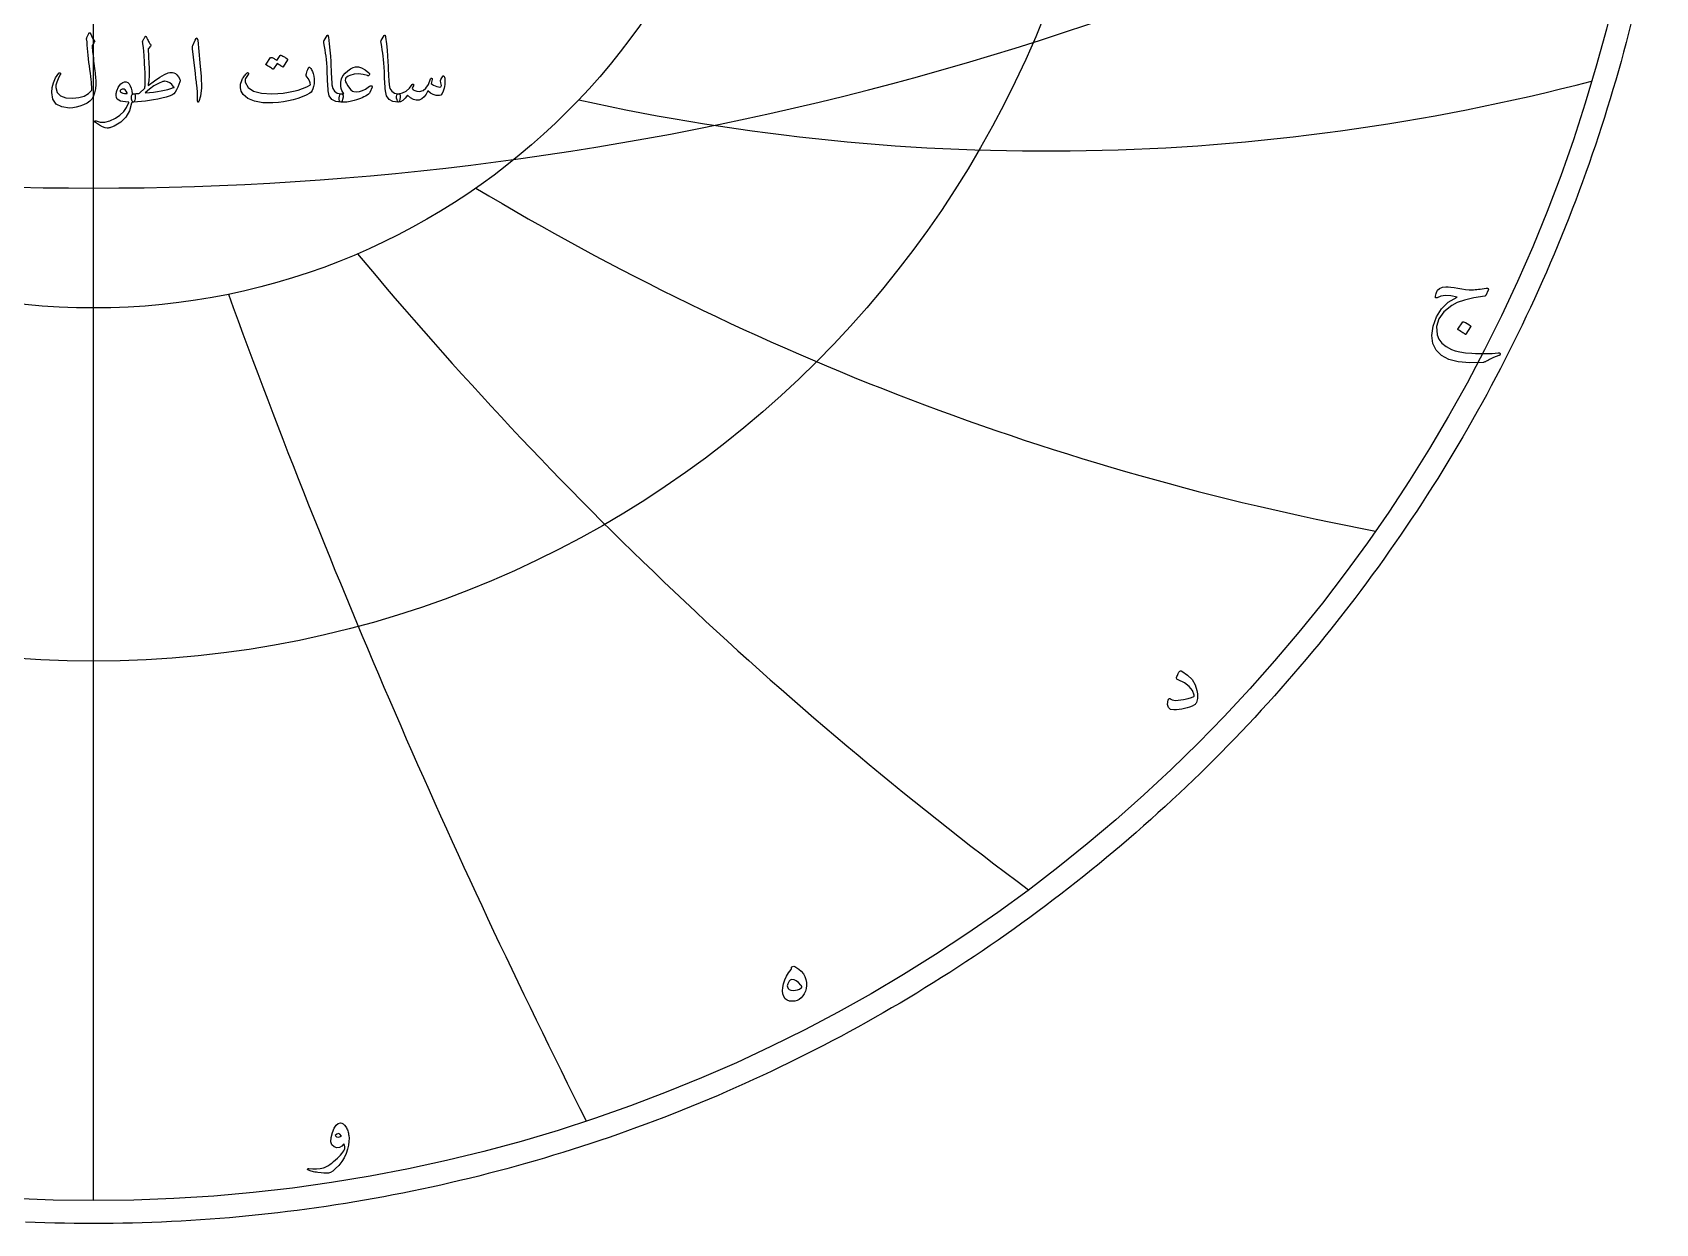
# Model space of a CAD drawing. Header units: millimetres. Extents: x -75 to 75, y -75 to 77.
# Drawn here: x -2.9 to 74.2, y -75.3 to -18.7 of the extents above; entities that cross this region are included whole.
import ezdxf

# ---------------------------------------------------------------- set-up
doc = ezdxf.new("R2010")
doc.units = ezdxf.units.MM
for name, color, linetype in [('CUT_OUTER', 1, 'Continuous'), ('ENGRAVE', 7, 'Continuous'), ('ENGRAVE_FINE', 8, 'Continuous'), ('TEXT', 5, 'Continuous')]:
    doc.layers.add(name, color=color, linetype=linetype)

msp = doc.modelspace()

# ---------------------------------------------------------------- linework, layer by layer
at = {"layer": 'CUT_OUTER'}
msp.add_lwpolyline([(73.0797, -18.3055), (72.966, -18.7536), (72.8496, -19.2009), (72.7304, -19.6476), (72.6085, -20.0935), (72.4838, -20.5386), (72.3564, -20.983), (72.2263, -21.4266), (72.0935, -21.8693), (71.9579, -22.3113), (71.8197, -22.7524), (71.6787, -23.1926), (71.5351, -23.632), (71.3887, -24.0705), (71.2397, -24.5081), (71.088, -24.9447), (70.9336, -25.3804), (70.7765, -25.8152), (70.6168, -26.249), (70.4544, -26.6818), (70.2893, -27.1136), (70.1217, -27.5444), (69.9513, -27.9741), (69.7784, -28.4028), (69.6028, -28.8304), (69.4246, -29.2569), (69.2437, -29.6824), (69.0603, -30.1067), (68.8743, -30.5299), (68.6857, -30.9519), (68.4944, -31.3728), (68.3007, -31.7924), (68.1043, -32.2109), (67.9054, -32.6282), (67.7039, -33.0443), (67.4999, -33.4591), (67.2933, -33.8726), (67.0842, -34.2849), (66.8725, -34.6958), (66.6584, -35.1055), (66.4417, -35.5139), (66.2226, -35.9209), (66.0009, -36.3265), (65.7768, -36.7308), (65.5502, -37.1337), (65.3211, -37.5352), (65.0896, -37.9353), (64.8556, -38.334), (64.6191, -38.7312), (64.3803, -39.127), (64.139, -39.5213), (63.8953, -39.9141), (63.6492, -40.3054), (63.4006, -40.6952), (63.1498, -41.0834), (62.8965, -41.4701), (62.6408, -41.8553), (62.3828, -42.2388), (62.1225, -42.6208), (61.8598, -43.0012), (61.5948, -43.3799), (61.3275, -43.7571), (61.0578, -44.1325), (60.7859, -44.5064), (60.5116, -44.8785), (60.2351, -45.2489), (59.9564, -45.6177), (59.6753, -45.9847), (59.392, -46.35), (59.1065, -46.7136), (58.8188, -47.0754), (58.5288, -47.4354), (58.2367, -47.7936), (57.9423, -48.15), (57.6458, -48.5047), (57.3471, -48.8575), (57.0462, -49.2084), (56.7432, -49.5575), (56.4381, -49.9047), (56.1308, -50.2501), (55.8214, -50.5936), (55.5099, -50.9351), (55.1963, -51.2748), (54.8807, -51.6125), (54.563, -51.9483), (54.2432, -52.2821), (53.9214, -52.6139), (53.5975, -52.9438), (53.2717, -53.2717), (52.9438, -53.5975), (52.6139, -53.9214), (52.2821, -54.2432), (51.9483, -54.563), (51.6125, -54.8807), (51.2748, -55.1963), (50.9351, -55.5099), (50.5936, -55.8214), (50.2501, -56.1308), (49.9047, -56.4381), (49.5575, -56.7432), (49.2084, -57.0462), (48.8575, -57.3471), (48.5047, -57.6458), (48.15, -57.9423), (47.7936, -58.2367), (47.4354, -58.5288), (47.0754, -58.8188), (46.7136, -59.1065), (46.35, -59.392), (45.9847, -59.6753), (45.6177, -59.9564), (45.2489, -60.2351), (44.8785, -60.5116), (44.5064, -60.7859), (44.1325, -61.0578), (43.7571, -61.3275), (43.3799, -61.5948), (43.0012, -61.8598), (42.6208, -62.1225), (42.2388, -62.3828), (41.8553, -62.6408), (41.4701, -62.8965), (41.0834, -63.1498), (40.6952, -63.4006), (40.3054, -63.6492), (39.9141, -63.8953), (39.5213, -64.139), (39.127, -64.3803), (38.7312, -64.6191), (38.334, -64.8556), (37.9353, -65.0896), (37.5352, -65.3211), (37.1337, -65.5502), (36.7308, -65.7768), (36.3265, -66.0009), (35.9209, -66.2226), (35.5139, -66.4417), (35.1055, -66.6584), (34.6958, -66.8725), (34.2849, -67.0842), (33.8726, -67.2933), (33.4591, -67.4999), (33.0443, -67.7039), (32.6282, -67.9054), (32.2109, -68.1043), (31.7924, -68.3007), (31.3728, -68.4944), (30.9519, -68.6857), (30.5299, -68.8743), (30.1067, -69.0603), (29.6824, -69.2437), (29.2569, -69.4246), (28.8304, -69.6028), (28.4028, -69.7784), (27.9741, -69.9513), (27.5444, -70.1217), (27.1136, -70.2893), (26.6818, -70.4544), (26.249, -70.6168), (25.8152, -70.7765), (25.3804, -70.9336), (24.9447, -71.088), (24.5081, -71.2397), (24.0705, -71.3887), (23.632, -71.5351), (23.1926, -71.6787), (22.7524, -71.8197), (22.3113, -71.9579), (21.8693, -72.0935), (21.4266, -72.2263), (20.983, -72.3564), (20.5386, -72.4838), (20.0935, -72.6085), (19.6476, -72.7304), (19.2009, -72.8496), (18.7536, -72.966), (18.3055, -73.0797), (17.8568, -73.1907), (17.4073, -73.2989), (16.9573, -73.4043), (16.5065, -73.507), (16.0552, -73.6069), (15.6033, -73.704), (15.1507, -73.7983), (14.6976, -73.8899), (14.244, -73.9787), (13.7898, -74.0647), (13.3351, -74.1479), (12.8798, -74.2284), (12.4241, -74.306), (11.968, -74.3808), (11.5114, -74.4529), (11.0543, -74.5221), (10.5968, -74.5885), (10.139, -74.6521), (9.6807, -74.7129), (9.2221, -74.7709), (8.7632, -74.8261), (8.3039, -74.8785), (7.8443, -74.928), (7.3844, -74.9747), (6.9242, -75.0186), (6.4638, -75.0597), (6.0031, -75.0979), (5.5422, -75.1334), (5.0811, -75.166), (4.6198, -75.1957), (4.1583, -75.2227), (3.6966, -75.2468), (3.2349, -75.268), (2.773, -75.2865), (2.311, -75.302), (1.8489, -75.3148), (1.3867, -75.3247), (0.9245, -75.3318), (0.4623, -75.3361), (0, -75.3375), (-0.4623, -75.3361), (-0.9245, -75.3318), (-1.3867, -75.3247), (-1.8489, -75.3148), (-2.311, -75.302), (-2.773, -75.2865), (-3.2349, -75.268)], dxfattribs=at)
at = {"layer": 'ENGRAVE'}
for points in [[(0, -74.25), (0, 74.25)], [(0, -74.25), (0, -31.8152)]]:
    msp.add_lwpolyline(points, dxfattribs=at)
for radius in [74.25, 48.6033, 31.8152]:
    msp.add_circle((0, 0), radius, dxfattribs=at)
for centre, radius, start, end in [((45.2932, 78.4502), 102.8017, 257.51, 284.601613), ((85.0574, 85.0574), 129.7374, 238.968158, 259.286867), ((155.8055, 89.9543), 186.3582, 219.760444, 233.306251), ((346.9499, 92.9649), 362.4624, 200.026809, 206.799712)]:
    msp.add_arc(centre, radius, start, end, dxfattribs=at)
at = {"layer": 'ENGRAVE_FINE'}
msp.add_arc((0, 121.332), 147.4475, 239.880424, 300.119576, dxfattribs=at)
at = {"layer": 'TEXT'}
for points in [[(-0.2349, -18.7636), (-0.2272, -18.7501), (-0.2174, -18.7405), (-0.2053, -18.7348), (-0.191, -18.7328), (-0.1767, -18.7353), (-0.1647, -18.7427), (-0.1548, -18.7551), (-0.1471, -18.7724), (-0.1062, -18.8731), (-0.0626, -18.9601), (-0.0162, -19.0334), (0.0329, -19.0929), (0.0475, -19.1143), (0.0516, -19.139), (0.0453, -19.167), (0.0285, -19.1983), (0.0178, -19.2134), (0.0077, -19.2279), (-0.0019, -19.2419), (-0.011, -19.2554), (-0.0195, -19.268), (-0.0274, -19.2795), (-0.0349, -19.29), (-0.0417, -19.2993), (-0.0532, -19.3163), (-0.0615, -19.3366), (-0.0664, -19.3602), (-0.0681, -19.3871), (-0.0628, -19.463), (-0.056, -19.5458), (-0.0475, -19.6354), (-0.0373, -19.7318), (-0.0258, -19.8352), (-0.0132, -19.9453), (0.0005, -20.0624), (0.0154, -20.1863), (0.032, -20.3099), (0.0467, -20.4262), (0.0594, -20.535), (0.0703, -20.6364), (0.0795, -20.7307), (0.0873, -20.8181), (0.0937, -20.8986), (0.0988, -20.9723), (0.1046, -21.1905), (0.0867, -21.3972), (0.0453, -21.5923), (-0.0198, -21.7759), (-0.0832, -21.8838), (-0.1811, -21.9834), (-0.3137, -22.0748), (-0.4808, -22.1579), (-0.662, -22.2268), (-0.8321, -22.2754), (-0.9913, -22.3037), (-1.1395, -22.3116), (-1.5105, -22.2606), (-1.7762, -22.1206), (-1.9365, -21.8917), (-1.9914, -21.5739), (-1.9722, -21.3371), (-1.9101, -21.1052), (-1.8053, -20.8782), (-1.6577, -20.6562), (-1.6464, -20.6433), (-1.6346, -20.6353), (-1.6222, -20.6323), (-1.6093, -20.6342), (-1.5956, -20.6394), (-1.5852, -20.6463), (-1.5781, -20.6548), (-1.5742, -20.6649), (-1.5715, -20.68), (-1.572, -20.6946), (-1.5759, -20.7086), (-1.583, -20.722), (-1.6837, -20.9183), (-1.7532, -21.0854), (-1.7913, -21.2234), (-1.7982, -21.3324), (-1.7249, -21.567), (-1.5665, -21.7309), (-1.3231, -21.8239), (-0.9946, -21.8462), (-0.6985, -21.814), (-0.4468, -21.7397), (-0.2396, -21.623), (-0.0768, -21.4641), (-0.0803, -21.3874), (-0.0862, -21.2978), (-0.0945, -21.1953), (-0.1054, -21.0799), (-0.119, -20.9513), (-0.1356, -20.8093), (-0.1552, -20.6538), (-0.1778, -20.4849), (-0.1992, -20.3106), (-0.2196, -20.1391), (-0.2388, -19.9703), (-0.2569, -19.8043), (-0.2736, -19.641), (-0.2887, -19.4804), (-0.3022, -19.3226), (-0.314, -19.1676), (-0.3315, -19.0183), (-0.3307, -19.0013), (-0.3282, -18.9853), (-0.3241, -18.9705), (-0.3184, -18.9568)], [(2.4437, -18.9217), (2.4541, -18.9104), (2.4634, -18.903), (2.4717, -18.8994), (2.4788, -18.8997), (2.4873, -18.9035), (2.4953, -18.9107), (2.5027, -18.9211), (2.5095, -18.9348), (2.5374, -18.9941), (2.5639, -19.049), (2.589, -19.0995), (2.6127, -19.1456), (2.6354, -19.1868), (2.6572, -19.2225), (2.6782, -19.2526), (2.6983, -19.2773), (2.7132, -19.2977), (2.7181, -19.3191), (2.7132, -19.3416), (2.6983, -19.3652), (2.6105, -19.4749), (2.5993, -19.4939), (2.5919, -19.5156), (2.5883, -19.54), (2.5886, -19.5672), (2.6028, -19.7744), (2.6149, -19.9569), (2.6248, -20.1147), (2.6325, -20.2478), (2.6382, -20.3565), (2.6424, -20.441), (2.6448, -20.5014), (2.6457, -20.5376), (2.6447, -20.6446), (2.6418, -20.7462), (2.637, -20.8422), (2.6303, -20.9328), (2.6219, -21.0179), (2.6122, -21.0975), (2.6011, -21.1716), (2.5886, -21.2402), (2.8869, -21.0118), (3.1451, -20.8362), (3.3633, -20.7132), (3.5414, -20.643), (3.6208, -20.6243), (3.6918, -20.6166), (3.7547, -20.6199), (3.8093, -20.6342), (3.8864, -20.6743), (3.9597, -20.7374), (4.0291, -20.8236), (4.0947, -20.9328), (4.1049, -20.9589), (4.109, -20.9888), (4.1071, -21.0225), (4.0991, -21.0601), (4.0555, -21.1952), (4.0036, -21.3236), (3.9435, -21.4455), (3.8752, -21.5607), (3.8088, -21.6348), (3.7149, -21.6991), (3.5936, -21.7534), (3.4448, -21.7979), (3.2457, -21.8419), (3.048, -21.8818), (2.8516, -21.9176), (2.6566, -21.9493), (2.4633, -21.9767), (2.2719, -21.9993), (2.0824, -22.0173), (1.8948, -22.0306), (1.8736, -22.0245), (1.8542, -22.0064), (1.8363, -21.9762), (1.8201, -21.934), (1.8059, -21.8821), (1.7982, -21.8319), (1.7971, -21.7833), (1.8026, -21.7364), (1.8149, -21.6955), (1.8344, -21.665), (1.861, -21.645), (1.8948, -21.6354), (1.9396, -21.6329), (1.982, -21.6299), (2.022, -21.6263), (2.0594, -21.6222), (2.0944, -21.6181), (2.127, -21.6145), (2.157, -21.6115), (2.1846, -21.609), (2.4305, -21.3719), (2.4327, -21.3616), (2.4349, -21.3483), (2.4371, -21.332), (2.4393, -21.3126), (2.4415, -21.2903), (2.4437, -21.2649), (2.4459, -21.2365), (2.4481, -21.205), (2.45, -21.1709), (2.4513, -21.1342), (2.4522, -21.0951), (2.4524, -21.0536), (2.4524, -21.0098), (2.4524, -20.9641), (2.4524, -20.9165), (2.4524, -20.8669), (2.4519, -20.8109), (2.4503, -20.744), (2.4475, -20.666), (2.4437, -20.5771), (2.4387, -20.4778), (2.4327, -20.3685), (2.4255, -20.2494), (2.4173, -20.1204), (2.3984, -19.8342), (2.3811, -19.6078), (2.3654, -19.4412), (2.3514, -19.3344), (2.3402, -19.2658), (2.3328, -19.2137), (2.3292, -19.178), (2.3295, -19.1588), (2.3428, -19.1226), (2.3564, -19.0885), (2.3702, -19.0567), (2.3844, -19.027), (2.3988, -18.9991), (2.4135, -18.9722), (2.4284, -18.9464), (2.4437, -18.9217)], [(4.828, -19.0885), (4.87, -19.0073), (4.9038, -18.9787), (4.9293, -19.0029), (4.9466, -19.0797), (5.0476, -20.1556), (5.1077, -20.8159), (5.1212, -21.3434), (5.0879, -21.738), (5.0081, -21.9998), (4.9935, -22.0213), (4.9806, -22.0328), (4.9694, -22.0344), (4.9598, -22.0262), (4.9521, -22.0133), (4.9466, -21.9966), (4.9433, -21.976), (4.9422, -21.9515), (4.9422, -21.7614), (4.9334, -21.5596), (4.9159, -21.3464), (4.8895, -21.1216), (4.8838, -21.0629), (4.8665, -20.9043), (4.8377, -20.6457), (4.7973, -20.2873), (4.7007, -19.4925), (4.6985, -19.4502), (4.7007, -19.4113), (4.7073, -19.3756), (4.7183, -19.3432)], [(11.0986, -18.869), (11.1071, -18.8558), (11.115, -18.847), (11.1225, -18.8426), (11.1293, -18.8426), (11.1397, -18.8484), (11.1491, -18.8657), (11.1573, -18.8945), (11.1644, -18.9348), (11.2007, -19.2628), (11.2303, -19.5661), (11.2534, -19.8446), (11.2698, -20.0985), (11.2804, -20.3156), (11.2901, -20.5102), (11.2991, -20.6822), (11.3072, -20.8318), (11.3142, -20.9589), (11.3198, -21.0634), (11.324, -21.1455), (11.3269, -21.205), (11.3659, -21.3834), (11.4521, -21.5146), (11.5854, -21.5986), (11.766, -21.6354), (11.8163, -21.6486), (11.8484, -21.6793), (11.8624, -21.7276), (11.8582, -21.7935), (11.8377, -21.8972), (11.8154, -21.9713), (11.7916, -22.0158), (11.766, -22.0306), (11.5119, -21.9971), (11.3247, -21.8967), (11.2045, -21.7292), (11.1513, -21.4949), (11.1429, -21.3828), (11.1354, -21.2704), (11.1286, -21.1577), (11.1227, -21.0448), (11.1174, -20.9316), (11.1123, -20.8181), (11.1075, -20.7043), (11.103, -20.5903), (11.0947, -20.3728), (11.0832, -20.177), (11.0684, -20.0028), (11.0503, -19.8504), (11.0289, -19.704), (11.0042, -19.5479), (10.9762, -19.3823), (10.9449, -19.2071), (10.9408, -19.1755), (10.9416, -19.1467), (10.9474, -19.1206), (10.9581, -19.0973)], [(13.8167, -18.869), (13.8252, -18.8558), (13.8332, -18.847), (13.8406, -18.8426), (13.8474, -18.8426), (13.8579, -18.8484), (13.8672, -18.8657), (13.8754, -18.8945), (13.8826, -18.9348), (13.9188, -19.2628), (13.9484, -19.5661), (13.9715, -19.8446), (13.9879, -20.0985), (13.9985, -20.3156), (14.0083, -20.5102), (14.0172, -20.6822), (14.0253, -20.8318), (14.0323, -20.9589), (14.0379, -21.0634), (14.0421, -21.1455), (14.045, -21.205), (14.084, -21.3834), (14.1702, -21.5146), (14.3036, -21.5986), (14.4841, -21.6354), (14.5344, -21.6486), (14.5665, -21.6793), (14.5805, -21.7276), (14.5764, -21.7935), (14.5558, -21.8972), (14.5335, -21.9713), (14.5097, -22.0158), (14.4841, -22.0306), (14.23, -21.9971), (14.0428, -21.8967), (13.9226, -21.7292), (13.8694, -21.4949), (13.861, -21.3828), (13.8535, -21.2704), (13.8467, -21.1577), (13.8408, -21.0448), (13.8355, -20.9316), (13.8304, -20.8181), (13.8256, -20.7043), (13.8211, -20.5903), (13.8128, -20.3728), (13.8013, -20.177), (13.7865, -20.0028), (13.7684, -19.8504), (13.747, -19.704), (13.7223, -19.5479), (13.6943, -19.3823), (13.663, -19.2071), (13.6589, -19.1755), (13.6597, -19.1467), (13.6655, -19.1206), (13.6762, -19.0973)], [(8.8679, -19.8131), (8.8734, -19.8076), (8.8811, -19.8043), (8.8909, -19.8032), (8.903, -19.8043), (8.9462, -19.8205), (8.9881, -19.8383), (9.0286, -19.8578), (9.0677, -19.8789), (9.1057, -19.902), (9.1429, -19.9272), (9.1792, -19.9547), (9.2148, -19.9843), (9.2216, -19.9934), (9.2247, -20.003), (9.2238, -20.0131), (9.2192, -20.0238), (9.0084, -20.3576), (9.0026, -20.362), (8.9941, -20.362), (8.9829, -20.3576), (8.9689, -20.3488), (8.9593, -20.3407), (8.9436, -20.3296), (8.922, -20.3154), (8.8942, -20.2983), (8.8602, -20.2778), (8.8196, -20.2538), (8.7724, -20.2262), (8.7186, -20.1951), (8.5517, -20.4542), (8.544, -20.4621), (8.5342, -20.464), (8.5221, -20.4599), (8.5078, -20.4498), (8.4955, -20.441), (8.476, -20.4278), (8.4494, -20.4103), (8.4156, -20.3883), (8.3742, -20.362), (8.3245, -20.3312), (8.2666, -20.2961), (8.2004, -20.2566), (8.1936, -20.25), (8.1906, -20.2434), (8.1914, -20.2368), (8.196, -20.2302), (8.4112, -19.9097), (8.4167, -19.9042), (8.4244, -19.9009), (8.4343, -19.8998), (8.4463, -19.9009), (8.4831, -19.9128), (8.5188, -19.9267), (8.5534, -19.9425), (8.5869, -19.9602), (8.6192, -19.9795), (8.6505, -20.0002), (8.6807, -20.0223), (8.7098, -20.0458)], [(10.2994, -20.3971), (10.3289, -20.4341), (10.3559, -20.475), (10.3805, -20.5198), (10.4026, -20.5683), (10.4222, -20.6205), (10.4394, -20.6759), (10.454, -20.7346), (10.4663, -20.7967), (10.4822, -20.9213), (10.486, -21.0448), (10.4778, -21.1672), (10.4575, -21.2885), (10.4267, -21.3966), (10.3872, -21.4839), (10.3389, -21.5503), (10.2818, -21.5959), (10.1007, -21.6916), (9.9086, -21.777), (9.7055, -21.8519), (9.4914, -21.9164), (9.2664, -21.9699), (9.0304, -22.0119), (8.7834, -22.0424), (8.5254, -22.0613), (8.0418, -22.0564), (7.645, -21.9889), (7.3348, -21.8588), (7.1114, -21.6661), (7.0198, -21.5154), (6.9775, -21.3533), (6.9846, -21.1795), (7.0412, -20.9943), (7.0602, -20.9543), (7.0823, -20.9136), (7.1075, -20.872), (7.1356, -20.8296), (7.1667, -20.7864), (7.2009, -20.7423), (7.2381, -20.6975), (7.2783, -20.6518), (7.2917, -20.6389), (7.3057, -20.6309), (7.3203, -20.6279), (7.3354, -20.6298), (7.3455, -20.6337), (7.354, -20.6408), (7.3609, -20.6512), (7.3661, -20.6649), (7.3686, -20.6778), (7.3672, -20.6902), (7.362, -20.702), (7.3529, -20.7132), (7.3153, -20.758), (7.2816, -20.8044), (7.2517, -20.8524), (7.2256, -20.9021), (7.2078, -20.9495), (7.1982, -20.9954), (7.1968, -21.0396), (7.2036, -21.0821), (7.3409, -21.3305), (7.5988, -21.5047), (7.9776, -21.6049), (8.4771, -21.631), (8.7517, -21.6204), (9.0133, -21.5975), (9.2621, -21.5622), (9.498, -21.5146), (9.7213, -21.4547), (9.9322, -21.3823), (10.1307, -21.2977), (10.317, -21.2007), (10.2988, -21.1101), (10.2577, -21.0096), (10.1935, -20.8993), (10.1062, -20.7791), (10.1034, -20.7676), (10.104, -20.7462), (10.1078, -20.7149), (10.115, -20.6737), (10.1169, -20.6696), (10.1183, -20.666), (10.1191, -20.663), (10.1194, -20.6605), (10.1336, -20.6046), (10.1545, -20.542), (10.1819, -20.4728), (10.216, -20.3971), (10.2311, -20.374), (10.25, -20.3663), (10.2728, -20.374), (10.2994, -20.3971)], [(13.2458, -21.3148), (13.1273, -21.5783), (13.1122, -21.6044), (13.0976, -21.6255), (13.0836, -21.6417), (13.0702, -21.6529), (13.0019, -21.6997), (12.9286, -21.7435), (12.8504, -21.7843), (12.7672, -21.822), (12.6794, -21.8573), (12.5872, -21.8906), (12.4906, -21.922), (12.3896, -21.9515), (12.2008, -21.9976), (12.0339, -22.0262), (11.889, -22.0372), (11.766, -22.0306), (11.7191, -22.0092), (11.6881, -21.9669), (11.673, -21.9038), (11.6738, -21.8198), (11.6851, -21.7441), (11.7013, -21.6881), (11.7224, -21.6518), (11.7485, -21.6354), (11.7529, -21.6354), (11.7572, -21.6354), (11.7616, -21.6354), (11.766, -21.6354), (11.7987, -21.6387), (11.8308, -21.6398), (11.8624, -21.6387), (11.8934, -21.6354), (11.8401, -21.5566), (11.799, -21.4696), (11.7699, -21.3744), (11.7529, -21.2709), (11.7504, -21.0857), (11.7825, -20.9207), (11.8492, -20.7761), (11.9505, -20.6518), (12.0808, -20.5357), (12.2084, -20.4465), (12.3333, -20.3842), (12.4554, -20.3488), (12.5872, -20.3491), (12.7365, -20.3982), (12.9033, -20.4962), (13.0878, -20.643), (13.1086, -20.6658), (13.1185, -20.6902), (13.1174, -20.7163), (13.1053, -20.744), (13.088, -20.7654), (13.0669, -20.7769), (13.0419, -20.7786), (13.0131, -20.7703), (12.8065, -20.7105), (12.5992, -20.6891), (12.3915, -20.7061), (12.1832, -20.7615), (12.1006, -20.7964), (12.0372, -20.8351), (11.993, -20.8776), (11.968, -20.924), (11.962, -20.9827), (11.979, -21.0579), (12.0191, -21.1496), (12.0822, -21.2577), (12.159, -21.367), (12.2315, -21.4488), (12.2996, -21.5031), (12.3632, -21.53), (12.5018, -21.5437), (12.641, -21.5278), (12.7807, -21.4822), (12.9209, -21.407), (13.0482, -21.3192), (13.1141, -21.2775), (13.1668, -21.2534), (13.2063, -21.2468), (13.2327, -21.2577), (13.2434, -21.2712), (13.2491, -21.2852), (13.25, -21.2997), (13.2458, -21.3148)], [(16.6138, -20.7791), (16.6234, -20.7725), (16.6347, -20.7747), (16.6476, -20.7857), (16.6621, -20.8055), (16.6778, -20.8389), (16.6896, -20.8867), (16.6975, -20.9487), (16.7017, -21.025), (16.703, -21.1117), (16.6984, -21.1963), (16.6877, -21.2786), (16.6709, -21.3587), (16.6221, -21.5146), (16.5677, -21.6266), (16.5079, -21.6947), (16.4426, -21.7188), (16.2881, -21.7098), (16.1451, -21.6694), (16.0136, -21.5978), (15.8937, -21.4949), (15.8114, -21.6571), (15.7137, -21.7836), (15.6006, -21.8744), (15.4721, -21.9296), (15.3374, -21.9417), (15.201, -21.9076), (15.0629, -21.8275), (14.9233, -21.7012), (14.8102, -21.8453), (14.6993, -21.9482), (14.5906, -22.01), (14.4841, -22.0306), (14.4627, -22.0185), (14.4424, -21.9823), (14.4232, -21.9219), (14.4051, -21.8374), (14.3985, -21.7539), (14.4095, -21.6925), (14.438, -21.6529), (14.4841, -21.6354), (14.6867, -21.5895), (14.864, -21.5004), (15.016, -21.3678), (15.1428, -21.1919), (15.1497, -21.1823), (15.1571, -21.1754), (15.165, -21.1713), (15.1735, -21.1699), (15.184, -21.171), (15.1933, -21.1743), (15.2015, -21.1798), (15.2087, -21.1875), (15.2128, -21.2111), (15.2032, -21.2512), (15.1799, -21.3077), (15.1428, -21.3807), (15.1914, -21.437), (15.2669, -21.4784), (15.3692, -21.505), (15.4985, -21.5168), (15.6596, -21.4831), (15.8004, -21.373), (15.9209, -21.1867), (16.021, -20.924), (16.026, -20.9106), (16.032, -20.901), (16.0391, -20.8952), (16.0474, -20.8933), (16.0597, -20.8944), (16.0704, -20.8977), (16.0795, -20.9032), (16.0869, -20.9108), (16.0924, -20.9218), (16.0957, -20.9328), (16.0968, -20.9438), (16.0957, -20.9548), (16.0518, -21.1392), (16.1031, -21.1847), (16.1648, -21.2248), (16.237, -21.2594), (16.3196, -21.2885), (16.4, -21.3074), (16.4612, -21.3115), (16.5032, -21.3008), (16.526, -21.2753), (16.5334, -21.2363), (16.5293, -21.1809), (16.5137, -21.109), (16.4865, -21.0206), (16.4912, -20.9956), (16.5139, -20.9471), (16.5548, -20.8749), (16.6138, -20.7791)], [(1.8069, -22.0789), (1.704, -22.4403), (1.5314, -22.743), (1.2891, -22.987), (0.977, -23.1723), (0.9334, -23.1911), (0.8903, -23.208), (0.8478, -23.2229), (0.8058, -23.2359), (0.7646, -23.2468), (0.7245, -23.2552), (0.6856, -23.2611), (0.6477, -23.2645), (0.5533, -23.251), (0.4281, -23.2019), (0.2722, -23.1171), (0.0856, -22.9966), (0.0656, -22.9793), (0.0538, -22.9626), (0.0502, -22.9464), (0.0549, -22.9308), (0.0653, -22.9187), (0.079, -22.9132), (0.0961, -22.9143), (0.1164, -22.922), (0.3104, -22.9848), (0.528, -22.9846), (0.7693, -22.9212), (1.0341, -22.7946), (1.2504, -22.6478), (1.4293, -22.4752), (1.5709, -22.2768), (1.6752, -22.0525), (1.6744, -22.0446), (1.6719, -22.0383), (1.6678, -22.0336), (1.662, -22.0306), (1.5108, -22.0218), (1.3821, -22.0042), (1.2759, -21.9779), (1.1922, -21.9428), (1.1274, -21.8884), (1.0868, -21.8132), (1.0703, -21.7172), (1.078, -21.6003), (1.0805, -21.5847), (1.0835, -21.569), (1.0871, -21.5529), (1.0912, -21.5366), (1.0959, -21.5197), (1.1011, -21.502), (1.1068, -21.4835), (1.1132, -21.4641), (1.1647, -21.3387), (1.2273, -21.2347), (1.3009, -21.1521), (1.3854, -21.0909), (1.4719, -21.0574), (1.5512, -21.0579), (1.6233, -21.0925), (1.6884, -21.1611), (1.7452, -21.2566), (1.7883, -21.3675), (1.8177, -21.4938), (1.8333, -21.6354), (1.8419, -21.6352), (1.8503, -21.6348), (1.8584, -21.6341), (1.8662, -21.6332), (1.8741, -21.6322), (1.8821, -21.6315), (1.8905, -21.6311), (1.8992, -21.631), (1.9288, -21.6373), (1.9519, -21.6562), (1.9683, -21.6878), (1.9782, -21.732), (1.9823, -21.7806), (1.9815, -21.8297), (1.9757, -21.8794), (1.965, -21.9296), (1.951, -21.9738), (1.9354, -22.0053), (1.9181, -22.0243), (1.8992, -22.0306), (1.8157, -22.0306), (1.8152, -22.0385), (1.8135, -22.0492), (1.8108, -22.0627), (1.8069, -22.0789)], [(1.5962, -21.5871), (1.5501, -21.5067), (1.4996, -21.4499), (1.4447, -21.4166), (1.3854, -21.407), (1.35, -21.4164), (1.3184, -21.4312), (1.2907, -21.4515), (1.2668, -21.4773), (1.2592, -21.491), (1.2581, -21.5058), (1.2635, -21.5218), (1.2756, -21.5388), (1.3209, -21.5786), (1.3865, -21.6057), (1.4724, -21.6203), (1.5786, -21.6222), (1.5896, -21.62), (1.5962, -21.6134), (1.5984, -21.6024), (1.5962, -21.5871)], [(3.3878, -21.0382), (3.3655, -21.039), (3.3427, -21.0415), (3.3194, -21.0456), (3.2955, -21.0514), (3.0798, -21.1362), (2.8674, -21.2544), (2.6583, -21.4062), (2.4524, -21.5915), (2.658, -21.5723), (2.8531, -21.5498), (3.0378, -21.524), (3.2121, -21.4949), (3.376, -21.4622), (3.5294, -21.4257), (3.6724, -21.3854), (3.8049, -21.3412), (3.8173, -21.336), (3.8236, -21.3291), (3.8239, -21.3206), (3.8181, -21.3104), (3.7237, -21.1946), (3.6205, -21.1106), (3.5085, -21.0585), (3.3878, -21.0382)], [(66.2922, -30.9618), (66.1798, -31.2147), (66.1696, -31.2314), (66.1576, -31.244), (66.1438, -31.2524), (66.1283, -31.2568), (65.6087, -31.3388), (65.174, -31.4395), (64.8241, -31.5589), (64.5592, -31.6971), (64.1877, -32.0001), (63.9491, -32.333), (63.8434, -32.6957), (63.8707, -33.0882), (63.9532, -33.3008), (64.0932, -33.4887), (64.2905, -33.6521), (64.5452, -33.7908), (64.724, -33.8529), (64.9468, -33.9032), (65.2135, -33.9419), (65.5241, -33.9688), (65.6892, -33.9767), (65.852, -33.9817), (66.0124, -33.9837), (66.1705, -33.9829), (66.3256, -33.9793), (66.4772, -33.9735), (66.6254, -33.9653), (66.77, -33.9547), (66.8039, -33.9524), (66.8309, -33.9547), (66.8508, -33.9618), (66.8637, -33.9735), (66.8707, -33.9878), (66.873, -34.0028), (66.8707, -34.0183), (66.8637, -34.0344), (66.8585, -34.043), (66.8525, -34.0502), (66.8457, -34.0559), (66.8379, -34.0601), (66.8296, -34.0638), (66.8209, -34.0677), (66.812, -34.072), (66.8028, -34.0765), (66.6678, -34.1196), (66.5487, -34.1644), (66.4453, -34.2109), (66.3578, -34.2592), (66.3017, -34.294), (66.2507, -34.3236), (66.2046, -34.3479), (66.1634, -34.3669), (66.1279, -34.3816), (66.0984, -34.3927), (66.0752, -34.4003), (66.058, -34.4044), (65.4175, -34.4281), (64.873, -34.3822), (64.4245, -34.2665), (64.0721, -34.0812), (63.8174, -33.8271), (63.6669, -33.5098), (63.6207, -33.1292), (63.6786, -32.6854), (63.832, -32.2384), (64.0721, -31.8575), (64.3988, -31.5428), (64.8121, -31.2943), (64.5194, -31.2384), (64.2641, -31.2252), (64.0463, -31.2548), (63.866, -31.3271), (63.8502, -31.333), (63.8355, -31.3365), (63.8221, -31.3376), (63.8098, -31.3365), (63.7995, -31.3327), (63.7922, -31.3259), (63.7878, -31.3163), (63.7864, -31.3037), (63.7928, -31.2454), (63.8028, -31.1878), (63.8162, -31.1307), (63.8332, -31.0742), (63.8929, -30.9644), (63.9878, -30.8833), (64.1177, -30.8309), (64.2829, -30.8072), (64.3874, -30.8081), (64.5182, -30.8201), (64.6754, -30.8432), (64.859, -30.8774), (65.0484, -30.9117), (65.2231, -30.9348), (65.3833, -30.9468), (65.5288, -30.9477), (65.5987, -30.9446), (65.6728, -30.9401), (65.751, -30.9341), (65.8332, -30.9266), (65.9196, -30.9174), (66.01, -30.9061), (66.1046, -30.8928), (66.2032, -30.8774), (66.2597, -30.8757), (66.2934, -30.8892), (66.3042, -30.9178), (66.2922, -30.9618)], [(65.0838, -32.4793), (65.0897, -32.4735), (65.0978, -32.47), (65.1084, -32.4688), (65.1213, -32.47), (65.2123, -32.5068), (65.2981, -32.5519), (65.3786, -32.6052), (65.4538, -32.6667), (65.4611, -32.6761), (65.4644, -32.6854), (65.4635, -32.6948), (65.4585, -32.7042), (65.2384, -33.0601), (65.2302, -33.0686), (65.2196, -33.0707), (65.2067, -33.0663), (65.1915, -33.0554), (65.1784, -33.0461), (65.1576, -33.032), (65.1292, -33.0133), (65.0932, -32.9899), (65.049, -32.9618), (64.996, -32.929), (64.9342, -32.8915), (64.8637, -32.8494), (64.8543, -32.8423), (64.8496, -32.8353), (64.8496, -32.8283), (64.8543, -32.8213)], [(51.4807, -49.3853), (51.4993, -49.3295), (51.5176, -49.2793), (51.5356, -49.2346), (51.5533, -49.1956), (51.5704, -49.1617), (51.5867, -49.1329), (51.602, -49.109), (51.6165, -49.0902), (51.6391, -49.072), (51.6645, -49.0644), (51.6929, -49.0673), (51.7243, -49.0808), (52.0015, -49.2667), (52.2149, -49.4824), (52.3645, -49.7281), (52.4503, -50.0035), (52.4623, -50.0823), (52.4702, -50.1593), (52.474, -50.2345), (52.4737, -50.308), (52.469, -50.3791), (52.4596, -50.4473), (52.4456, -50.5126), (52.4268, -50.575), (52.4102, -50.6083), (52.3882, -50.6382), (52.361, -50.6645), (52.3285, -50.6874), (52.2167, -50.7421), (52.1013, -50.7892), (51.9825, -50.8288), (51.8601, -50.8607), (51.7348, -50.8856), (51.6072, -50.904), (51.4772, -50.916), (51.3449, -50.9216), (51.188, -50.8952), (51.0919, -50.8068), (51.0568, -50.6563), (51.0826, -50.4438), (51.0914, -50.4207), (51.1037, -50.4028), (51.1195, -50.3902), (51.1388, -50.3829), (51.1555, -50.385), (51.1727, -50.3911), (51.1906, -50.4014), (51.209, -50.4157), (51.2661, -50.4464), (51.3437, -50.4637), (51.4418, -50.4675), (51.5603, -50.4579), (51.8177, -50.4204), (52.0275, -50.3782), (52.19, -50.3314), (52.3051, -50.2799), (52.3109, -50.2728), (52.3144, -50.2611), (52.3156, -50.2447), (52.3144, -50.2237), (52.2351, -50.0024), (52.0814, -49.8068), (51.8534, -49.637), (51.551, -49.493), (51.5114, -49.4722), (51.4866, -49.4473), (51.4763, -49.4183), (51.4807, -49.3853)], [(33.1947, -63.1325), (33.2348, -63.114), (33.2802, -63.1102), (33.3309, -63.121), (33.3868, -63.1465), (33.5258, -63.2396), (33.6432, -63.3456), (33.7389, -63.4644), (33.813, -63.5962), (33.8642, -63.7335), (33.8915, -63.8737), (33.8947, -64.0168), (33.8739, -64.1629), (33.8361, -64.2961), (33.7837, -64.4147), (33.7167, -64.5186), (33.635, -64.6079), (33.5428, -64.6796), (33.4442, -64.7308), (33.3391, -64.7616), (33.2275, -64.7718), (33.0817, -64.7613), (32.9629, -64.7203), (32.871, -64.6489), (32.806, -64.547), (32.767, -64.4232), (32.7533, -64.2812), (32.7647, -64.121), (32.8013, -63.9428), (32.8607, -63.7577), (32.9406, -63.5821), (33.041, -63.4158), (33.1619, -63.2589), (33.166, -63.2516), (33.169, -63.239), (33.1707, -63.2212), (33.1713, -63.198), (33.1728, -63.1728), (33.1772, -63.1535), (33.1845, -63.1401), (33.1947, -63.1325)], [(33.6397, -64.1395), (33.6593, -64.1149), (33.662, -64.0833), (33.6476, -64.0446), (33.6163, -63.999), (33.5077, -63.8807), (33.402, -63.7976), (33.2992, -63.7496), (33.1994, -63.7367), (33.152, -63.7452), (33.1081, -63.7706), (33.0677, -63.8131), (33.0308, -63.8725), (33.0012, -63.9366), (32.9828, -63.9931), (32.9755, -64.042), (32.9793, -64.0833), (33.0121, -64.1591), (33.0683, -64.2133), (33.1479, -64.2457), (33.2509, -64.2566), (33.3648, -64.2493), (33.4676, -64.2273), (33.5592, -64.1907), (33.6397, -64.1395)], [(11.3524, -71.004), (11.4379, -70.8055), (11.5304, -70.6644), (11.6299, -70.5807), (11.7365, -70.5543), (11.8032, -70.566), (11.8676, -70.6012), (11.9297, -70.6597), (11.9894, -70.7417), (12.0181, -70.7891), (12.0433, -70.8377), (12.0649, -70.8875), (12.0831, -70.9384), (12.0986, -70.9908), (12.1123, -71.0449), (12.1243, -71.1009), (12.1346, -71.1585), (12.1442, -71.287), (12.1358, -71.4384), (12.1091, -71.6126), (12.0643, -71.8096), (11.9982, -72.0136), (11.9074, -72.2089), (11.7921, -72.3954), (11.6521, -72.5731), (11.5055, -72.7279), (11.3746, -72.8412), (11.2596, -72.9129), (11.1603, -72.9431), (11.0591, -72.9484), (10.9425, -72.9454), (10.8108, -72.9343), (10.6639, -72.915), (10.5894, -72.9028), (10.5204, -72.8898), (10.457, -72.8759), (10.3992, -72.8611), (10.3467, -72.846), (10.2991, -72.8313), (10.2565, -72.8168), (10.2189, -72.8026), (10.1966, -72.7903), (10.1814, -72.7768), (10.1732, -72.7622), (10.172, -72.7464), (10.1794, -72.7306), (10.192, -72.7206), (10.2098, -72.7165), (10.2329, -72.7183), (10.4136, -72.7358), (10.5901, -72.737), (10.7625, -72.7218), (10.9308, -72.6902), (10.9828, -72.6741), (11.0403, -72.6492), (11.1034, -72.6155), (11.1721, -72.5731), (11.2463, -72.5218), (11.326, -72.4618), (11.4114, -72.393), (11.5023, -72.3154), (11.5913, -72.2352), (11.6709, -72.1585), (11.7411, -72.0854), (11.802, -72.0157), (11.8533, -71.9492), (11.8945, -71.8857), (11.9259, -71.8251), (11.9472, -71.7674), (11.9349, -71.6802), (11.9215, -71.6152), (11.9068, -71.5725), (11.891, -71.552), (11.7959, -71.6641), (11.6884, -71.7241), (11.5687, -71.732), (11.4367, -71.6878), (11.3278, -71.5924), (11.2774, -71.4466), (11.2856, -71.2505), (11.3524, -71.004)], [(11.7786, -71.1773), (11.7095, -71.0935), (11.6381, -71.0625), (11.5643, -71.0842), (11.4882, -71.1585), (11.5503, -71.2089), (11.6194, -71.2288), (11.6955, -71.2183), (11.7786, -71.1773)]]:
    msp.add_lwpolyline(points, close=True, dxfattribs=at)

doc.saveas('drawing.dxf')
